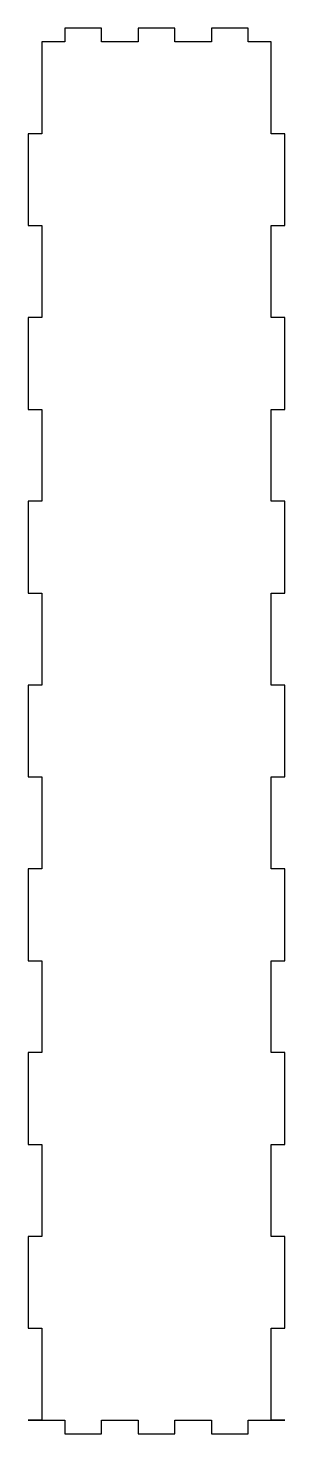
# Model space of a CAD drawing. Extents: x 269 to 325, y 57 to 363.
import ezdxf

# ---------------------------------------------------------------- set-up
doc = ezdxf.new("R2010")
doc.units = 0
doc.layers.add('View', color=7, linetype='CONTINUOUS')

msp = doc.modelspace()

# ---------------------------------------------------------------- linework, layer by layer
at = {"layer": 'View'}
for p, q in [((277, 363), (277, 360)), ((285, 363), (277, 363)), ((285, 360), (285, 363)), ((293, 363), (293, 360)), ((301, 363), (293, 363)), ((301, 360), (301, 363)), ((309, 363), (309, 360)), ((317, 363), (309, 363)), ((317, 360), (317, 363)), ((272, 360), (272, 340)), ((277, 360), (272, 360)), ((293, 360), (285, 360)), ((309, 360), (301, 360)), ((322, 360), (317, 360)), ((322, 340), (322, 360)), ((269, 340), (269, 320)), ((272, 340), (269, 340)), ((325, 340), (322, 340)), ((325, 320), (325, 340)), ((269, 320), (272, 320)), ((272, 320), (272, 300)), ((322, 320), (325, 320)), ((322, 300), (322, 320)), ((269, 300), (269, 280)), ((272, 300), (269, 300)), ((325, 300), (322, 300)), ((325, 280), (325, 300)), ((269, 280), (272, 280)), ((272, 280), (272, 260)), ((322, 280), (325, 280)), ((322, 260), (322, 280)), ((269, 260), (269, 240)), ((272, 260), (269, 260)), ((325, 260), (322, 260)), ((325, 240), (325, 260)), ((269, 240), (272, 240)), ((272, 240), (272, 220)), ((322, 240), (325, 240)), ((322, 220), (322, 240)), ((269, 220), (269, 200)), ((272, 220), (269, 220)), ((325, 220), (322, 220)), ((325, 200), (325, 220)), ((269, 200), (272, 200)), ((272, 200), (272, 180)), ((322, 200), (325, 200)), ((322, 180), (322, 200)), ((269, 180), (269, 160)), ((272, 180), (269, 180)), ((325, 180), (322, 180)), ((325, 160), (325, 180)), ((269, 160), (272, 160)), ((272, 160), (272, 140)), ((322, 160), (325, 160)), ((322, 140), (322, 160)), ((269, 140), (269, 120)), ((272, 140), (269, 140)), ((325, 140), (322, 140)), ((325, 120), (325, 140)), ((269, 120), (272, 120)), ((272, 120), (272, 100)), ((322, 120), (325, 120)), ((322, 100), (322, 120)), ((269, 100), (269, 80.01)), ((272, 100), (269, 100)), ((325, 100), (322, 100)), ((325, 80.01), (325, 100)), ((269, 80.01), (272, 80.01)), ((272, 80.01), (272, 60.01)), ((322, 80.01), (325, 80.01)), ((322, 60.01), (322, 80.01)), ((269, 60.01), (269, 60)), ((272, 60.01), (269, 60.01)), ((269, 60), (277, 60)), ((277, 60), (277, 57)), ((285, 57), (285, 60)), ((285, 60), (293, 60)), ((293, 60), (293, 57)), ((301, 60), (309, 60)), ((301, 57), (301, 60)), ((309, 60), (309, 57)), ((317, 60), (325, 60)), ((317, 57), (317, 60)), ((325, 60.01), (322, 60.01)), ((325, 60), (325, 60.01)), ((277, 57), (285, 57)), ((293, 57), (301, 57)), ((309, 57), (317, 57))]:
    msp.add_line(p, q, dxfattribs=at)

doc.saveas('drawing.dxf')
